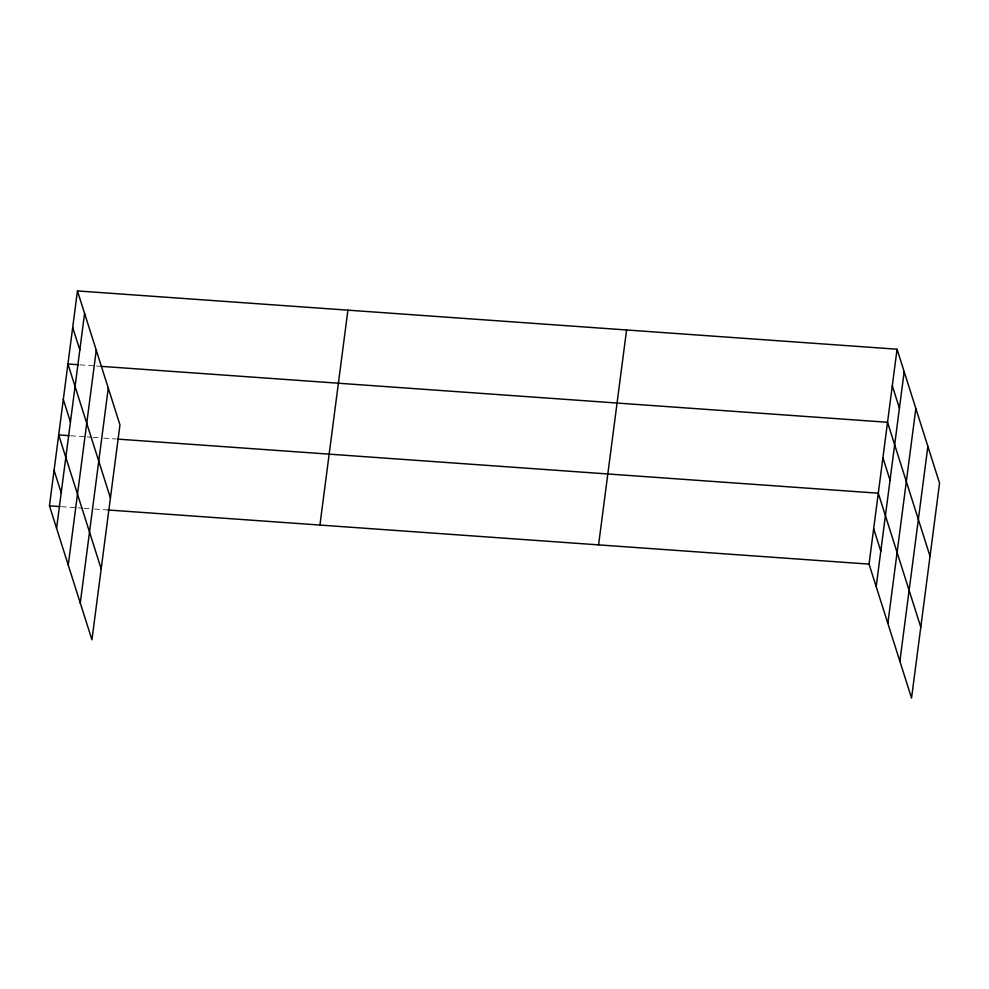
<?xml version="1.0" encoding="UTF-8"?>
<svg xmlns="http://www.w3.org/2000/svg" width="989" height="989" viewBox="0 0 989 989"><rect width="100%" height="100%" fill="white"/><g stroke="black" fill="none" stroke-linecap="round" stroke-linejoin="round"><path stroke-width="0.74" stroke-dasharray="4.95 3.71" d="M79.948 364.842L94.981 365.918M96.477 366.017L99.493 366.239M70.714 435.766L85.734 436.829M87.242 436.94L91.754 437.262M93.25 437.361L100.767 437.904M103.771 438.115L115.787 438.968M61.466 506.677L76.499 507.74M77.995 507.852L82.507 508.173M84.016 508.284L90.024 508.705M94.524 509.026L108.048 509.99"/><path stroke-width="1.48" d="M77.451 290.927L119.953 424.887L91.94 639.784L49.45 505.824L77.451 290.927L897.06 349.216L939.55 483.176L911.549 698.073L869.047 564.113L897.06 349.216M56.583 528.299L84.584 313.402M68.253 565.09L96.254 350.193M80.27 602.993L108.283 388.096M319.917 525.06L347.918 310.163M598.58 544.877L626.581 329.98M876.18 586.588L904.181 371.691M887.85 623.379L915.851 408.482M899.879 661.282L927.88 446.385M78.452 364.743L67.932 363.989L110.422 497.949M100.989 366.338L887.529 422.278L930.031 556.238M69.205 435.654L58.697 434.9L101.187 568.86M117.295 439.079L878.294 493.202L920.784 627.162M49.45 505.824L59.97 506.566M108.048 509.99L869.047 564.113M892.301 385.747L899.421 408.222M882.917 457.746L890.038 480.221M873.67 528.658L880.803 551.133M72.692 327.458L79.825 349.933M63.308 399.445L70.442 421.92M54.074 470.368L61.207 492.843"/></g></svg>
